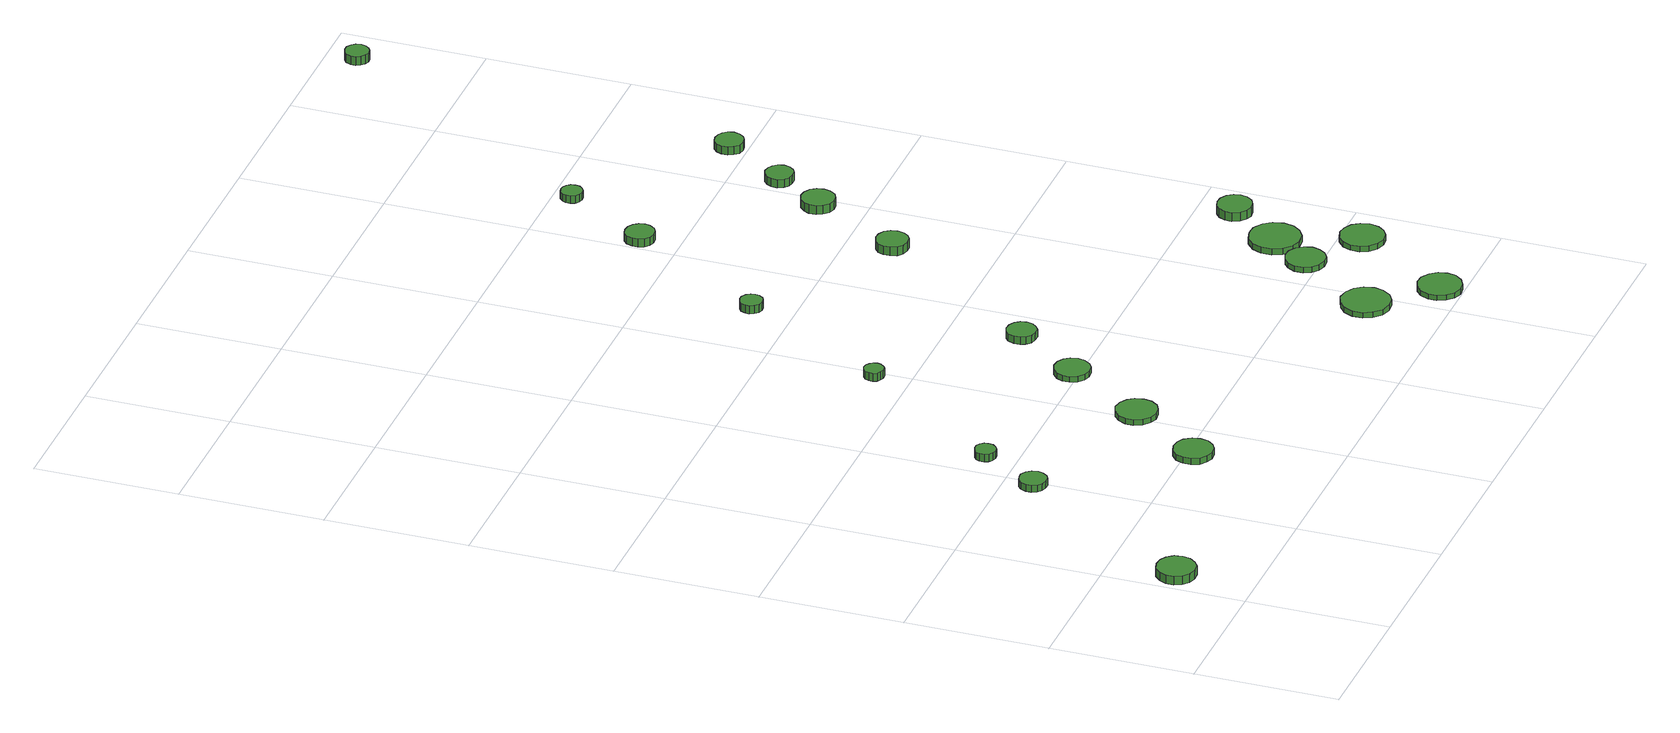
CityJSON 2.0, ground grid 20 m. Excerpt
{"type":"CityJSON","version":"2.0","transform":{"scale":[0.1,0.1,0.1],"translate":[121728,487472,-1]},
"CityObjects":{
"tree1":{"type":"SolitaryVegetationObject","attributes":{"function":"something"},"geometry":[{"type":"MultiSurface","lod":"1","boundaries":[[[0,1,2,3,4,5,6,7,8,9,10,11,12,13,14]],[[15,16,17,18,19,20,21,22,23,24,25,26,27,28,29]],[[0,29,28,1]],[[1,28,27,2]],[[2,27,26,3]],[[3,26,25,4]],[[4,25,24,5]],[[5,24,23,6]],[[6,23,22,7]],[[7,22,21,8]],[[8,21,20,9]],[[9,20,19,10]],[[10,19,18,11]],[[11,18,17,12]],[[12,17,16,13]],[[13,16,15,14]],[[14,15,29,0]]]}]},
"tree2":{"type":"SolitaryVegetationObject","attributes":{"function":"something"},"geometry":[{"type":"MultiSurface","lod":"1","boundaries":[[[30,31,32,33,34,35,36,37,38,39,40,41,42,43,44]],[[45,46,47,48,49,50,51,52,53,54,55,56,57,58,59]],[[30,59,58,31]],[[31,58,57,32]],[[32,57,56,33]],[[33,56,55,34]],[[34,55,54,35]],[[35,54,53,36]],[[36,53,52,37]],[[37,52,51,38]],[[38,51,50,39]],[[39,50,49,40]],[[40,49,48,41]],[[41,48,47,42]],[[42,47,46,43]],[[43,46,45,44]],[[44,45,59,30]]]}]},
"tree3":{"type":"SolitaryVegetationObject","attributes":{"function":"something"},"geometry":[{"type":"MultiSurface","lod":"1","boundaries":[[[60,61,62,63,64,65,66,67,68,69,70,71,72,73,74]],[[75,76,77,78,79,80,81,82,83,84,85,86,87,88,89]],[[60,89,88,61]],[[61,88,87,62]],[[62,87,86,63]],[[63,86,85,64]],[[64,85,84,65]],[[65,84,83,66]],[[66,83,82,67]],[[67,82,81,68]],[[68,81,80,69]],[[69,80,79,70]],[[70,79,78,71]],[[71,78,77,72]],[[72,77,76,73]],[[73,76,75,74]],[[74,75,89,60]]]}]},
"tree4":{"type":"SolitaryVegetationObject","attributes":{"function":"something"},"geometry":[{"type":"MultiSurface","lod":"1","boundaries":[[[90,91,92,93,94,95,96,97,98,99,100,101,102,103,104]],[[105,106,107,108,109,110,111,112,113,114,115,116,117,118,119]],[[90,119,118,91]],[[91,118,117,92]],[[92,117,116,93]],[[93,116,115,94]],[[94,115,114,95]],[[95,114,113,96]],[[96,113,112,97]],[[97,112,111,98]],[[98,111,110,99]],[[99,110,109,100]],[[100,109,108,101]],[[101,108,107,102]],[[102,107,106,103]],[[103,106,105,104]],[[104,105,119,90]]]}]},
"tree5":{"type":"SolitaryVegetationObject","attributes":{"function":"something"},"geometry":[{"type":"MultiSurface","lod":"1","boundaries":[[[120,121,122,123,124,125,126,127,128,129,130,131,132,133,134]],[[135,136,137,138,139,140,141,142,143,144,145,146,147,148,149]],[[120,149,148,121]],[[121,148,147,122]],[[122,147,146,123]],[[123,146,145,124]],[[124,145,144,125]],[[125,144,143,126]],[[126,143,142,127]],[[127,142,141,128]],[[128,141,140,129]],[[129,140,139,130]],[[130,139,138,131]],[[131,138,137,132]],[[132,137,136,133]],[[133,136,135,134]],[[134,135,149,120]]]}]},
"tree6":{"type":"SolitaryVegetationObject","attributes":{"function":"something"},"geometry":[{"type":"MultiSurface","lod":"1","boundaries":[[[150,151,152,153,154,155,156,157,158,159,160,161,162,163,164]],[[165,166,167,168,169,170,171,172,173,174,175,176,177,178,179]],[[150,179,178,151]],[[151,178,177,152]],[[152,177,176,153]],[[153,176,175,154]],[[154,175,174,155]],[[155,174,173,156]],[[156,173,172,157]],[[157,172,171,158]],[[158,171,170,159]],[[159,170,169,160]],[[160,169,168,161]],[[161,168,167,162]],[[162,167,166,163]],[[163,166,165,164]],[[164,165,179,150]]]}]},
"tree7":{"type":"SolitaryVegetationObject","attributes":{"function":"something"},"geometry":[{"type":"MultiSurface","lod":"1","boundaries":[[[180,181,182,183,184,185,186,187,188,189,190,191,192,193,194]],[[195,196,197,198,199,200,201,202,203,204,205,206,207,208,209]],[[180,209,208,181]],[[181,208,207,182]],[[182,207,206,183]],[[183,206,205,184]],[[184,205,204,185]],[[185,204,203,186]],[[186,203,202,187]],[[187,202,201,188]],[[188,201,200,189]],[[189,200,199,190]],[[190,199,198,191]],[[191,198,197,192]],[[192,197,196,193]],[[193,196,195,194]],[[194,195,209,180]]]}]},
"tree8":{"type":"SolitaryVegetationObject","attributes":{"function":"something"},"geometry":[{"type":"MultiSurface","lod":"1","boundaries":[[[210,211,212,213,214,215,216,217,218,219,220,221,222,223,224]],[[225,226,227,228,229,230,231,232,233,234,235,236,237,238,239]],[[210,239,238,211]],[[211,238,237,212]],[[212,237,236,213]],[[213,236,235,214]],[[214,235,234,215]],[[215,234,233,216]],[[216,233,232,217]],[[217,232,231,218]],[[218,231,230,219]],[[219,230,229,220]],[[220,229,228,221]],[[221,228,227,222]],[[222,227,226,223]],[[223,226,225,224]],[[224,225,239,210]]]}]},
"tree9":{"type":"SolitaryVegetationObject","attributes":{"function":"something"},"geometry":[{"type":"MultiSurface","lod":"1","boundaries":[[[240,241,242,243,244,245,246,247,248,249,250,251,252,253,254]],[[255,256,257,258,259,260,261,262,263,264,265,266,267,268,269]],[[240,269,268,241]],[[241,268,267,242]],[[242,267,266,243]],[[243,266,265,244]],[[244,265,264,245]],[[245,264,263,246]],[[246,263,262,247]],[[247,262,261,248]],[[248,261,260,249]],[[249,260,259,250]],[[250,259,258,251]],[[251,258,257,252]],[[252,257,256,253]],[[253,256,255,254]],[[254,255,269,240]]]}]},
"tree10":{"type":"SolitaryVegetationObject","attributes":{"function":"something"},"geometry":[{"type":"MultiSurface","lod":"1","boundaries":[[[270,271,272,273,274,275,276,277,278,279,280,281,282,283,284]],[[285,286,287,288,289,290,291,292,293,294,295,296,297,298,299]],[[270,299,298,271]],[[271,298,297,272]],[[272,297,296,273]],[[273,296,295,274]],[[274,295,294,275]],[[275,294,293,276]],[[276,293,292,277]],[[277,292,291,278]],[[278,291,290,279]],[[279,290,289,280]],[[280,289,288,281]],[[281,288,287,282]],[[282,287,286,283]],[[283,286,285,284]],[[284,285,299,270]]]}]},
"tree11":{"type":"SolitaryVegetationObject","attributes":{"function":"something"},"geometry":[{"type":"MultiSurface","lod":"1","boundaries":[[[300,301,302,303,304,305,306,307,308,309,310,311,312,313,314]],[[315,316,317,318,319,320,321,322,323,324,325,326,327,328,329]],[[300,329,328,301]],[[301,328,327,302]],[[302,327,326,303]],[[303,326,325,304]],[[304,325,324,305]],[[305,324,323,306]],[[306,323,322,307]],[[307,322,321,308]],[[308,321,320,309]],[[309,320,319,310]],[[310,319,318,311]],[[311,318,317,312]],[[312,317,316,313]],[[313,316,315,314]],[[314,315,329,300]]]}]},
"tree12":{"type":"SolitaryVegetationObject","attributes":{"function":"something"},"geometry":[{"type":"MultiSurface","lod":"1","boundaries":[[[330,331,332,333,334,335,336,337,338,339,340,341,342,343,344]],[[345,346,347,348,349,350,351,352,353,354,355,356,357,358,359]],[[330,359,358,331]],[[331,358,357,332]],[[332,357,356,333]],[[333,356,355,334]],[[334,355,354,335]],[[335,354,353,336]],[[336,353,352,337]],[[337,352,351,338]],[[338,351,350,339]],[[339,350,349,340]],[[340,349,348,341]],[[341,348,347,342]],[[342,347,346,343]],[[343,346,345,344]],[[344,345,359,330]]]}]},
"tree13":{"type":"SolitaryVegetationObject","attributes":{"function":"something"},"geometry":[{"type":"MultiSurface","lod":"1","boundaries":[[[360,361,362,363,364,365,366,367,368,369,370,371,372,373,374]],[[375,376,377,378,379,380,381,382,383,384,385,386,387,388,389]],[[360,389,388,361]],[[361,388,387,362]],[[362,387,386,363]],[[363,386,385,364]],[[364,385,384,365]],[[365,384,383,366]],[[366,383,382,367]],[[367,382,381,368]],[[368,381,380,369]],[[369,380,379,370]],[[370,379,378,371]],[[371,378,377,372]],[[372,377,376,373]],[[373,376,375,374]],[[374,375,389,360]]]}]},
"tree14":{"type":"SolitaryVegetationObject","attributes":{"function":"something"},"geometry":[{"type":"MultiSurface","lod":"1","boundaries":[[[390,391,392,393,394,395,396,397,398,399,400,401,402,403,404]],[[405,406,407,408,409,410,411,412,413,414,415,416,417,418,419]],[[390,419,418,391]],[[391,418,417,392]],[[392,417,416,393]],[[393,416,415,394]],[[394,415,414,395]],[[395,414,413,396]],[[396,413,412,397]],[[397,412,411,398]],[[398,411,410,399]],[[399,410,409,400]],[[400,409,408,401]],[[401,408,407,402]],[[402,407,406,403]],[[403,406,405,404]],[[404,405,419,390]]]}]},
"tree15":{"type":"SolitaryVegetationObject","attributes":{"function":"something"},"geometry":[{"type":"MultiSurface","lod":"1","boundaries":[[[420,421,422,423,424,425,426,427,428,429,430,431,432,433,434]],[[435,436,437,438,439,440,441,442,443,444,445,446,447,448,449]],[[420,449,448,421]],[[421,448,447,422]],[[422,447,446,423]],[[423,446,445,424]],[[424,445,444,425]],[[425,444,443,426]],[[426,443,442,427]],[[427,442,441,428]],[[428,441,440,429]],[[429,440,439,430]],[[430,439,438,431]],[[431,438,437,432]],[[432,437,436,433]],[[433,436,435,434]],[[434,435,449,420]]]}]},
"tree16":{"type":"SolitaryVegetationObject","attributes":{"function":"something"},"geometry":[{"type":"MultiSurface","lod":"1","boundaries":[[[450,451,452,453,454,455,456,457,458,459,460,461,462,463,464]],[[465,466,467,468,469,470,471,472,473,474,475,476,477,478,479]],[[450,479,478,451]],[[451,478,477,452]],[[452,477,476,453]],[[453,476,475,454]],[[454,475,474,455]],[[455,474,473,456]],[[456,473,472,457]],[[457,472,471,458]],[[458,471,470,459]],[[459,470,469,460]],[[460,469,468,461]],[[461,468,467,462]],[[462,467,466,463]],[[463,466,465,464]],[[464,465,479,450]]]}]},
"tree17":{"type":"SolitaryVegetationObject","attributes":{"function":"something"},"geometry":[{"type":"MultiSurface","lod":"1","boundaries":[[[480,481,482,483,484,485,486,487,488,489,490,491,492,493,494]],[[495,496,497,498,499,500,501,502,503,504,505,506,507,508,509]],[[480,509,508,481]],[[481,508,507,482]],[[482,507,506,483]],[[483,506,505,484]],[[484,505,504,485]],[[485,504,503,486]],[[486,503,502,487]],[[487,502,501,488]],[[488,501,500,489]],[[489,500,499,490]],[[490,499,498,491]],[[491,498,497,492]],[[492,497,496,493]],[[493,496,495,494]],[[494,495,509,480]]]}]},
"tree18":{"type":"SolitaryVegetationObject","attributes":{"function":"something"},"geometry":[{"type":"MultiSurface","lod":"1","boundaries":[[[510,511,512,513,514,515,516,517,518,519,520,521,522,523,524]],[[525,526,527,528,529,530,531,532,533,534,535,536,537,538,539]],[[510,539,538,511]],[[511,538,537,512]],[[512,537,536,513]],[[513,536,535,514]],[[514,535,534,515]],[[515,534,533,516]],[[516,533,532,517]],[[517,532,531,518]],[[518,531,530,519]],[[519,530,529,520]],[[520,529,528,521]],[[521,528,527,522]],[[522,527,526,523]],[[523,526,525,524]],[[524,525,539,510]]]}]},
"tree19":{"type":"SolitaryVegetationObject","attributes":{"function":"something"},"geometry":[{"type":"MultiSurface","lod":"1","boundaries":[[[540,541,542,543,544,545,546,547,548,549,550,551,552,553,554]],[[555,556,557,558,559,560,561,562,563,564,565,566,567,568,569]],[[540,569,568,541]],[[541,568,567,542]],[[542,567,566,543]],[[543,566,565,544]],[[544,565,564,545]],[[545,564,563,546]],[[546,563,562,547]],[[547,562,561,548]],[[548,561,560,549]],[[549,560,559,550]],[[550,559,558,551]],[[551,558,557,552]],[[552,557,556,553]],[[553,556,555,554]],[[554,555,569,540]]]}]},
"tree20":{"type":"SolitaryVegetationObject","attributes":{"function":"something"},"geometry":[{"type":"MultiSurface","lod":"1","boundaries":[[[570,571,572,573,574,575,576,577,578,579,580,581,582,583,584]],[[585,586,587,588,589,590,591,592,593,594,595,596,597,598,599]],[[570,599,598,571]],[[571,598,597,572]],[[572,597,596,573]],[[573,596,595,574]],[[574,595,594,575]],[[575,594,593,576]],[[576,593,592,577]],[[577,592,591,578]],[[578,591,590,579]],[[579,590,589,580]],[[580,589,588,581]],[[581,588,587,582]],[[582,587,586,583]],[[583,586,585,584]],[[584,585,599,570]]]}]},
"tree21":{"type":"SolitaryVegetationObject","attributes":{"function":"something"},"geometry":[{"type":"MultiSurface","lod":"1","boundaries":[[[600,601,602,603,604,605,606,607,608,609,610,611,612,613,614]],[[615,616,617,618,619,620,621,622,623,624,625,626,627,628,629]],[[600,629,628,601]],[[601,628,627,602]],[[602,627,626,603]],[[603,626,625,604]],[[604,625,624,605]],[[605,624,623,606]],[[606,623,622,607]],[[607,622,621,608]],[[608,621,620,609]],[[609,620,619,610]],[[610,619,618,611]],[[611,618,617,612]],[[612,617,616,613]],[[613,616,615,614]],[[614,615,629,600]]]}]},
"tree22":{"type":"SolitaryVegetationObject","attributes":{"function":"something"},"geometry":[{"type":"MultiSurface","lod":"1","boundaries":[[[630,631,632,633,634,635,636,637,638,639,640,641,642,643,644]],[[645,646,647,648,649,650,651,652,653,654,655,656,657,658,659]],[[630,659,658,631]],[[631,658,657,632]],[[632,657,656,633]],[[633,656,655,634]],[[634,655,654,635]],[[635,654,653,636]],[[636,653,652,637]],[[637,652,651,638]],[[638,651,650,639]],[[639,650,649,640]],[[640,649,648,641]],[[641,648,647,642]],[[642,647,646,643]],[[643,646,645,644]],[[644,645,659,630]]]}]}
},
"vertices":[
[60,107,21],[58,118,21],[51,127,21],[42,132,21],[31,133,21],[20,130,21],[12,122,21],[7,112,21],[7,101,21],[12,91,21],[20,83,21],[31,80,21],[42,81,21],[51,87,21],[58,96,21],[58,96,8],[51,87,8],[42,81,8],[31,80,8],[20,83,8],[12,91,8],[7,101,8],[7,112,8],[12,122,8],[20,130,8],[31,133,8],[42,132,8],[51,127,8],[58,118,8],[60,107,8],
[212,360,17],[210,368,17],[205,375,17],[198,379,17],[191,379,17],[183,377,17],[177,372,17],[174,364,17],[174,356,17],[177,349,17],[183,344,17],[191,342,17],[198,342,17],[205,346,17],[210,353,17],[210,353,7],[205,346,7],[198,342,7],[191,342,7],[183,344,7],[177,349,7],[174,356,7],[174,364,7],[177,372,7],[183,377,7],[191,379,7],[198,379,7],[205,375,7],[210,368,7],[212,360,7],
[257,444,18],[256,450,18],[252,455,18],[247,458,18],[241,458,18],[235,456,18],[230,452,18],[228,447,18],[228,440,18],[230,435,18],[235,431,18],[241,429,18],[247,430,18],[252,433,18],[256,438,18],[256,438,7],[252,433,7],[247,430,7],[241,429,7],[235,431,7],[230,435,7],[228,440,7],[228,447,7],[230,452,7],[235,456,7],[241,458,7],[247,458,7],[252,455,7],[256,450,7],[257,444,7],
[364,190,16],[362,201,16],[355,211,16],[346,216,16],[334,217,16],[324,214,16],[315,206,16],[311,196,16],[311,185,16],[315,174,16],[324,167,16],[334,163,16],[346,165,16],[355,170,16],[362,179,16],[362,179,7],[355,170,7],[346,165,7],[334,163,7],[324,167,7],[315,174,7],[311,185,7],[311,196,7],[315,206,7],[324,214,7],[334,217,7],[346,216,7],[355,211,7],[362,201,7],[364,190,7],
[438,294,15],[436,306,15],[429,315,15],[419,321,15],[407,323,15],[396,319,15],[387,311,15],[382,300,15],[382,289,15],[387,278,15],[396,270,15],[407,266,15],[419,268,15],[429,273,15],[436,283,15],[436,283,7],[429,273,7],[419,268,7],[407,266,7],[396,270,7],[387,278,7],[382,289,7],[382,300,7],[387,311,7],[396,319,7],[407,323,7],[419,321,7],[429,315,7],[436,306,7],[438,294,7],
[394,646,25],[393,652,25],[389,656,25],[385,659,25],[379,660,25],[374,658,25],[369,654,25],[367,649,25],[367,643,25],[369,638,25],[374,635,25],[379,633,25],[385,633,25],[389,636,25],[393,641,25],[393,641,13],[389,636,13],[385,633,13],[379,633,13],[374,635,13],[369,638,13],[367,643,13],[367,649,13],[369,654,13],[374,658,13],[379,660,13],[385,659,13],[389,656,13],[393,652,13],[394,646,13],
[509,410,15],[507,420,15],[501,428,15],[492,433,15],[482,434,15],[472,431,15],[464,424,15],[460,415,15],[460,405,15],[464,395,15],[472,388,15],[482,385,15],[492,386,15],[501,391,15],[507,400,15],[507,400,7],[501,391,7],[492,386,7],[482,385,7],[472,388,7],[464,395,7],[460,405,7],[460,415,7],[464,424,7],[472,431,7],[482,434,7],[492,433,7],[501,428,7],[507,420,7],[509,410,7],
[571,503,18],[569,511,18],[564,518,18],[557,522,18],[548,523,18],[540,520,18],[534,515,18],[531,507,18],[531,498,18],[534,491,18],[540,485,18],[548,483,18],[557,483,18],[564,488,18],[569,494,18],[569,494,7],[564,488,7],[557,483,7],[548,483,7],[540,485,7],[534,491,7],[531,498,7],[531,507,7],[534,515,7],[540,520,7],[548,523,7],[557,522,7],[564,518,7],[569,511,7],[571,503,7],
[513,857,23],[512,863,23],[508,868,23],[502,872,23],[496,872,23],[490,870,23],[485,866,23],[482,860,23],[482,854,23],[485,848,23],[490,843,23],[496,841,23],[502,842,23],[508,845,23],[512,851,23],[512,851,11],[508,845,11],[502,842,11],[496,841,11],[490,843,11],[485,848,11],[482,854,11],[482,860,11],[485,866,11],[490,870,11],[496,872,11],[502,872,11],[508,868,11],[512,863,11],[513,857,11],
[811,108,15],[808,122,15],[800,133,15],[788,140,15],[774,142,15],[760,137,15],[750,128,15],[744,115,15],[744,101,15],[750,89,15],[760,79,15],[774,75,15],[788,76,15],[800,83,15],[808,95,15],[808,95,7],[800,83,7],[788,76,7],[774,75,7],[760,79,7],[750,89,7],[744,101,7],[744,115,7],[750,128,7],[760,137,7],[774,142,7],[788,140,7],[800,133,7],[808,122,7],[811,108,7],
[878,31,15],[876,43,15],[868,53,15],[857,60,15],[845,61,15],[833,57,15],[824,49,15],[819,37,15],[819,25,15],[824,14,15],[833,5,15],[845,1,15],[857,3,15],[868,9,15],[876,19,15],[876,19,7],[868,9,7],[857,3,7],[845,1,7],[833,5,7],[824,14,7],[819,25,7],[819,37,7],[824,49,7],[833,57,7],[845,61,7],[857,60,7],[868,53,7],[876,43,7],[878,31,7],
[883,219,15],[880,230,15],[874,239,15],[864,245,15],[853,246,15],[842,242,15],[834,235,15],[829,225,15],[829,213,15],[834,203,15],[842,196,15],[853,192,15],[864,193,15],[874,199,15],[880,208,15],[880,208,7],[874,199,7],[864,193,7],[853,192,7],[842,196,7],[834,203,7],[829,213,7],[829,225,7],[834,235,7],[842,242,7],[853,246,7],[864,245,7],[874,239,7],[880,230,7],[883,219,7],
[725,735,26],[723,744,26],[718,752,26],[710,756,26],[701,757,26],[692,754,26],[685,748,26],[682,740,26],[682,731,26],[685,722,26],[692,716,26],[701,714,26],[710,714,26],[718,719,26],[723,726,26],[723,726,13],[718,719,13],[710,714,13],[701,714,13],[692,716,13],[685,722,13],[682,731,13],[682,740,13],[685,748,13],[692,754,13],[701,757,13],[710,756,13],[718,752,13],[723,744,13],[725,735,13],
[644,1055,19],[642,1063,19],[637,1070,19],[630,1074,19],[621,1075,19],[613,1073,19],[607,1067,19],[604,1059,19],[604,1051,19],[607,1043,19],[613,1038,19],[621,1035,19],[630,1036,19],[637,1040,19],[642,1047,19],[642,1047,7],[637,1040,7],[630,1036,7],[621,1035,7],[613,1038,7],[607,1043,7],[604,1051,7],[604,1059,7],[607,1067,7],[613,1073,7],[621,1075,7],[630,1074,7],[637,1070,7],[642,1063,7],[644,1055,7],
[928,274,16],[925,289,16],[917,300,16],[904,308,16],[890,309,16],[876,305,16],[865,295,16],[859,282,16],[859,267,16],[865,254,16],[876,244,16],[890,240,16],[904,241,16],[917,249,16],[925,260,16],[925,260,7],[917,249,7],[904,241,7],[890,240,7],[876,244,7],[865,254,7],[859,267,7],[859,282,7],[865,295,7],[876,305,7],[890,309,7],[904,308,7],[917,300,7],[925,289,7],[928,274,7],
[965,169,15],[962,181,15],[955,191,15],[944,197,15],[932,199,15],[920,195,15],[910,186,15],[905,175,15],[905,162,15],[910,151,15],[920,142,15],[932,138,15],[944,140,15],[955,146,15],[962,156,15],[962,156,7],[955,146,7],[944,140,7],[932,138,7],[920,142,7],[910,151,7],[905,162,7],[905,175,7],[910,186,7],[920,195,7],[932,199,7],[944,197,7],[955,191,7],[962,181,7],[965,169,7],
[807,866,19],[805,875,19],[800,883,19],[791,888,19],[782,889,19],[773,886,19],[766,879,19],[762,871,19],[762,861,19],[766,853,19],[773,846,19],[782,843,19],[791,844,19],[800,849,19],[805,857,19],[805,857,6],[800,849,6],[791,844,6],[782,843,6],[773,846,6],[766,853,6],[762,861,6],[762,871,6],[766,879,6],[773,886,6],[782,889,6],[791,888,6],[800,883,6],[805,875,6],[807,866,6],
[709,1174,19],[708,1180,19],[704,1185,19],[699,1188,19],[693,1189,19],[687,1187,19],[682,1182,19],[680,1177,19],[680,1171,19],[682,1165,19],[687,1161,19],[693,1159,19],[699,1160,19],[704,1163,19],[708,1168,19],[708,1168,8],[704,1163,8],[699,1160,8],[693,1159,8],[687,1161,8],[682,1165,8],[680,1171,8],[680,1177,8],[682,1182,8],[687,1187,8],[693,1189,8],[699,1188,8],[704,1185,8],[708,1180,8],[709,1174,8],
[967,348,23],[965,357,23],[959,365,23],[950,370,23],[940,371,23],[931,368,23],[924,362,23],[919,353,23],[919,343,23],[924,333,23],[931,327,23],[940,324,23],[950,325,23],[959,330,23],[965,338,23],[965,338,10],[959,330,10],[950,325,10],[940,324,10],[931,327,10],[924,333,10],[919,343,10],[919,353,10],[924,362,10],[931,368,10],[940,371,10],[950,370,10],[959,365,10],[965,357,10],[967,348,10],
[850,936,18],[848,944,18],[843,950,18],[836,954,18],[828,955,18],[821,953,18],[815,947,18],[811,940,18],[811,932,18],[815,924,18],[821,919,18],[828,917,18],[836,917,18],[843,921,18],[848,928,18],[848,928,6],[843,921,6],[836,917,6],[828,917,6],[821,919,6],[815,924,6],[811,932,6],[811,940,6],[815,947,6],[821,953,6],[828,955,6],[836,954,6],[843,950,6],[848,944,6],[850,936,6],
[909,1026,18],[907,1034,18],[902,1040,18],[895,1044,18],[887,1045,18],[879,1043,18],[873,1037,18],[870,1030,18],[870,1021,18],[873,1014,18],[879,1008,18],[887,1006,18],[895,1007,18],[902,1011,18],[907,1018,18],[907,1018,6],[902,1011,6],[895,1007,6],[887,1006,6],[879,1008,6],[873,1014,6],[870,1021,6],[870,1030,6],[873,1037,6],[879,1043,6],[887,1045,6],[895,1044,6],[902,1040,6],[907,1034,6],[909,1026,6],
[951,1555,25],[949,1562,25],[945,1567,25],[939,1571,25],[932,1571,25],[926,1569,25],[921,1565,25],[918,1558,25],[918,1551,25],[921,1545,25],[926,1541,25],[932,1538,25],[939,1539,25],[945,1543,25],[949,1548,25],[949,1548,12],[945,1543,12],[939,1539,12],[932,1538,12],[926,1541,12],[921,1545,12],[918,1551,12],[918,1558,12],[921,1565,12],[926,1569,12],[932,1571,12],[939,1571,12],[945,1567,12],[949,1562,12],[951,1555,12]
]}
